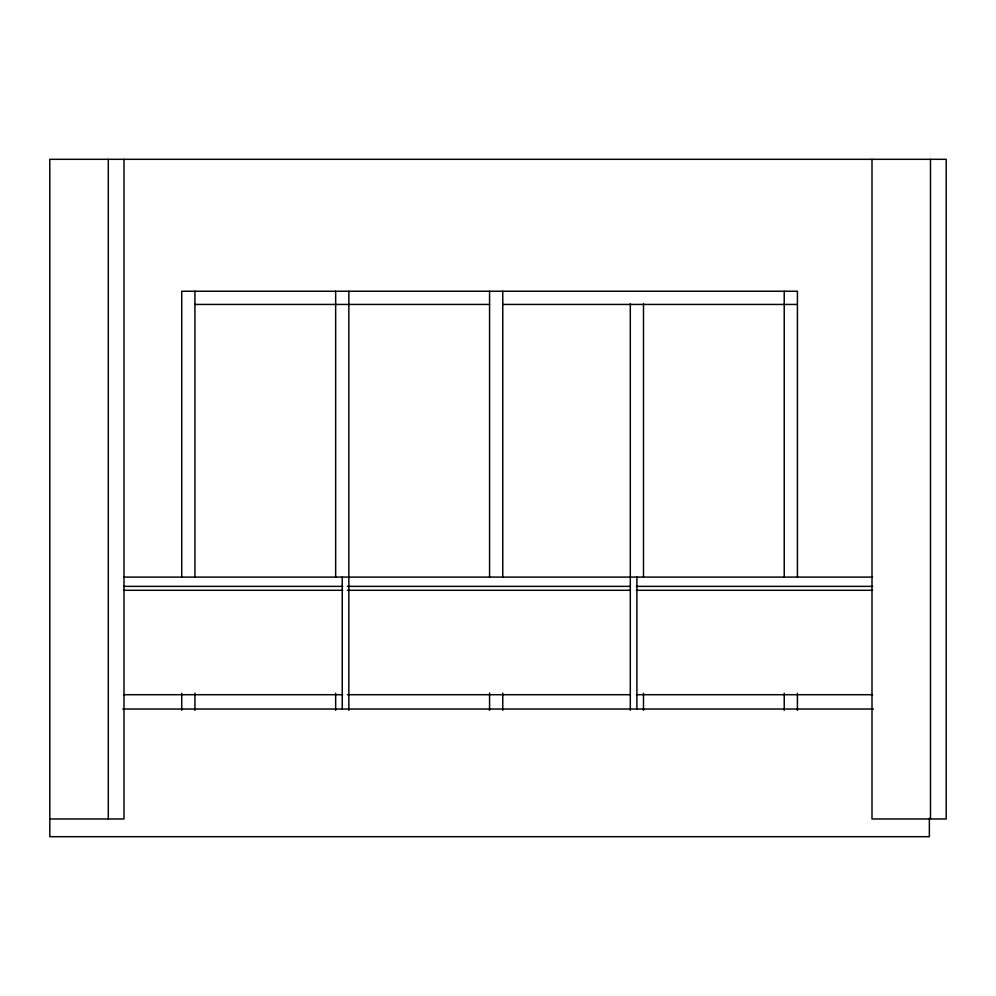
<?xml version="1.0" encoding="UTF-8"?>
<svg xmlns="http://www.w3.org/2000/svg" width="996" height="996" viewBox="0 0 996 996"><rect width="100%" height="100%" fill="white"/><g stroke="black" fill="none" stroke-linecap="round" stroke-linejoin="round"><path stroke-width="1.49" d="M194.93 304.44L489.571 304.44M502.768 304.44L797.423 304.44M123.604 577.095L872.645 577.095M123.604 586.37L342.724 586.37M347.38 586.37L630.219 586.37M636.432 586.37L872.645 586.37M123.604 590.292L342.724 590.292M347.38 590.292L630.219 590.292M636.432 590.292L872.645 590.292M123.604 694.71L342.724 694.71M347.38 694.71L630.219 694.71M636.432 694.71L872.645 694.71M122.832 709.028L873.405 709.028M49.8 818.973L124.002 818.973L124.002 159.31M930.488 159.31L930.488 818.973M929.355 818.226L929.355 836.69L49.8 836.69L49.8 159.31L946.2 159.31L946.2 818.973L871.998 818.973L871.998 159.31M797.423 576.846L797.423 291.243L181.733 291.243L181.733 576.846M797.423 693.253L797.423 710.322M784.226 291.243L784.226 576.846M784.226 693.253L784.226 710.322M643.491 303.668L643.491 576.846M643.491 693.253L643.491 710.322M636.905 577.095L636.905 709.028M630.306 303.668L630.306 576.846M630.306 577.095L630.306 710.322M502.768 291.243L502.768 576.846M502.768 693.067L502.768 710.322M489.571 291.243L489.571 576.846M489.571 693.067L489.571 710.322M348.849 291.243L348.849 576.846M348.849 577.095L348.849 710.322M342.25 577.095L342.25 709.028M335.652 291.243L335.652 576.846M335.652 693.253L335.652 710.322M194.93 291.243L194.93 576.846M194.93 693.067L194.93 710.322M181.733 693.253L181.733 710.322M108.29 159.31L108.29 818.973"/></g></svg>
